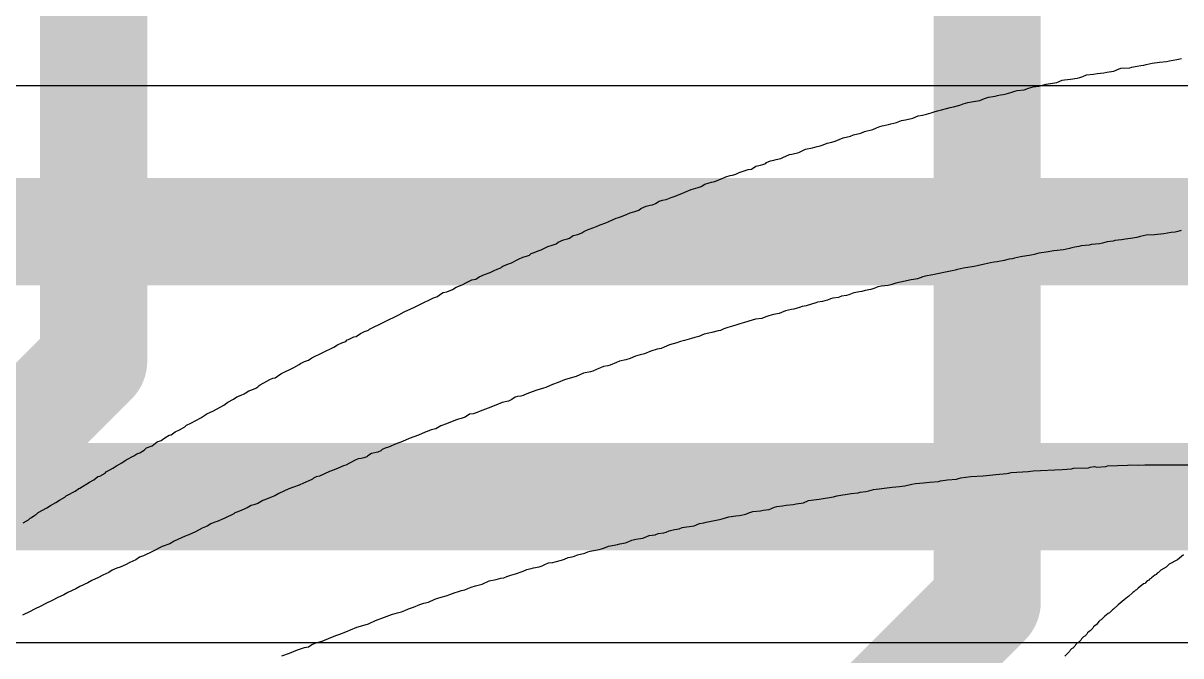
# Model space of a CAD drawing. Header units: inches. Extents: x 29 to 267, y 155 to 337.
# Drawn here: x 86.159 to 89.45, y 262.271 to 264.069 of the extents above; entities that cross this region are included whole.
import ezdxf

# ---------------------------------------------------------------- set-up
doc = ezdxf.new("R2010")
doc.units = ezdxf.units.IN
for name, color, linetype in [('Board Outline', 216, 'Continuous'), ('Bottom Layer', 5, 'Continuous'), ('Top Layer', 1, 'Continuous'), ('Top Overlay', 2, 'Continuous')]:
    doc.layers.add(name, color=color, linetype=linetype)

msp = doc.modelspace()

# ---------------------------------------------------------------- linework, layer by layer
at = {"layer": 'Board Outline'}
msp.add_lwpolyline([(55.1445, 191.4906, 0.254, 0.254, -2.452185), (125.1447, 191.4906, 0.254, 0.254, 0)], format="xyseb", dxfattribs=at)
at = {"layer": 'Bottom Layer'}
for p, q in [((92.6271, 263.8906), (62.01, 263.8906)), ((76.1257, 262.3096), (93.0472, 262.3096))]:
    msp.add_line(p, q, dxfattribs=at)
for points in [[(62.01, 263.4763, 0.3048, 0.3048, 0), (92.7988, 263.4763, 0.3048, 0.3048, 0)], [(62.1265, 262.7239, 0.3048, 0.3048, 0), (93.0472, 262.7239, 0.3048, 0.3048, 0)]]:
    msp.add_lwpolyline(points, format="xyseb", dxfattribs=at)
at = {"layer": 'Top Layer'}
for points in [[(86.36, 263.1089, 0.3048, 0.3048, 0), (86.36, 266.5613, 0.3048, 0.3048, 0)], [(88.9, 262.4242, 0.3048, 0.3048, 0), (88.9, 266.5613, 0.3048, 0.3048, 0)], [(85.8172, 262.5661, 0.3048, 0.3048, 0), (86.36, 263.1089, 0.3048, 0.3048, 0)], [(88.3458, 261.87, 0.3048, 0.3048, 0), (88.9, 262.4242, 0.3048, 0.3048, 0)]]:
    msp.add_lwpolyline(points, format="xyseb", dxfattribs=at)
for points in [[(86.2838, 263.1089, 0.1524, 0.1524, 1), (86.4362, 263.1089, 0.1524, 0.1524, 1)], [(86.2838, 263.1089, 0.1524, 0.1524, 1), (86.4362, 263.1089, 0.1524, 0.1524, 1)], [(88.8238, 262.4242, 0.1524, 0.1524, 1), (88.9762, 262.4242, 0.1524, 0.1524, 1)], [(88.8238, 262.4242, 0.1524, 0.1524, 1), (88.9762, 262.4242, 0.1524, 0.1524, 1)]]:
    msp.add_lwpolyline(points, format="xyseb", close=True, dxfattribs=at)
at = {"layer": 'Top Overlay'}
for p, q in [((89.439, 263.9652), (89.4526, 263.9686)), ((89.2601, 263.9328), (89.2687, 263.9362)), ((89.2687, 263.9362), (89.2797, 263.9405)), ((89.2797, 263.9405), (89.3053, 263.9422)), ((89.3053, 263.9422), (89.3104, 263.9439)), ((89.3104, 263.9439), (89.3266, 263.9465)), ((89.3266, 263.9465), (89.3368, 263.9482)), ((89.3368, 263.9482), (89.3453, 263.9499)), ((89.3453, 263.9499), (89.3521, 263.9516)), ((89.3521, 263.9516), (89.3692, 263.955)), ((89.3692, 263.955), (89.3896, 263.9584)), ((89.3896, 263.9584), (89.41, 263.9601)), ((89.41, 263.9601), (89.4186, 263.9618)), ((89.4186, 263.9618), (89.439, 263.9652)), ((89.0983, 263.9005), (89.1128, 263.9064)), ((89.1128, 263.9064), (89.1196, 263.9081)), ((89.1196, 263.9081), (89.1366, 263.9098)), ((89.1366, 263.9098), (89.1562, 263.9124)), ((89.1562, 263.9124), (89.163, 263.9141)), ((89.163, 263.9141), (89.1716, 263.9175)), ((89.1716, 263.9175), (89.1826, 263.9218)), ((89.1826, 263.9218), (89.2022, 263.9243)), ((89.2022, 263.9243), (89.2124, 263.926)), ((89.2124, 263.926), (89.2312, 263.9277)), ((89.2312, 263.9277), (89.2397, 263.9294)), ((89.2397, 263.9294), (89.2533, 263.9311)), ((89.2533, 263.9311), (89.2601, 263.9328)), ((88.9535, 263.8681), (88.9671, 263.8715)), ((88.9671, 263.8715), (88.9782, 263.8758)), ((88.9782, 263.8758), (88.985, 263.8775)), ((88.985, 263.8775), (89.0055, 263.8792)), ((89.0055, 263.8792), (89.0174, 263.8843)), ((89.0174, 263.8843), (89.031, 263.8877)), ((89.031, 263.8877), (89.0472, 263.8902)), ((89.0472, 263.8902), (89.0677, 263.8954)), ((89.0677, 263.8954), (89.0983, 263.9005)), ((88.8224, 263.8357), (88.8317, 263.84)), ((88.8317, 263.84), (88.8454, 263.8434)), ((88.8454, 263.8434), (88.8615, 263.846)), ((88.8615, 263.846), (88.8786, 263.8494)), ((88.8786, 263.8494), (88.8922, 263.8545)), ((88.8922, 263.8545), (88.9033, 263.8587)), ((88.9033, 263.8587), (88.9229, 263.8613)), ((88.9229, 263.8613), (88.9297, 263.863)), ((88.9297, 263.863), (88.9382, 263.8647)), ((88.9382, 263.8647), (88.945, 263.8664)), ((88.945, 263.8664), (88.9535, 263.8681)), ((88.6886, 263.7991), (88.704, 263.8059)), ((88.704, 263.8059), (88.7159, 263.8076)), ((88.7159, 263.8076), (88.727, 263.8102)), ((88.727, 263.8102), (88.7406, 263.8136)), ((88.7406, 263.8136), (88.7491, 263.817)), ((88.7491, 263.817), (88.7585, 263.8195)), ((88.7585, 263.8195), (88.7696, 263.8221)), ((88.7696, 263.8221), (88.784, 263.8264)), ((88.784, 263.8264), (88.7951, 263.8289)), ((88.7951, 263.8289), (88.8045, 263.8315)), ((88.8045, 263.8315), (88.8224, 263.8357)), ((88.5745, 263.7667), (88.5856, 263.771)), ((88.5856, 263.771), (88.595, 263.7753)), ((88.595, 263.7753), (88.6018, 263.777)), ((88.6018, 263.777), (88.6197, 263.7812)), ((88.6197, 263.7812), (88.6265, 263.7829)), ((88.6265, 263.7829), (88.635, 263.7846)), ((88.635, 263.7846), (88.6418, 263.7863)), ((88.6418, 263.7863), (88.6563, 263.7923)), ((88.6563, 263.7923), (88.6682, 263.794)), ((88.6682, 263.794), (88.6886, 263.7991)), ((88.4681, 263.7335), (88.491, 263.7429)), ((88.491, 263.7429), (88.5115, 263.748)), ((88.5115, 263.748), (88.52, 263.7514)), ((88.52, 263.7514), (88.5404, 263.7565)), ((88.5404, 263.7565), (88.5515, 263.7608)), ((88.5515, 263.7608), (88.5583, 263.7625)), ((88.5583, 263.7625), (88.5677, 263.765)), ((88.5677, 263.765), (88.5745, 263.7667)), ((88.3641, 263.7012), (88.3837, 263.7105)), ((88.3837, 263.7105), (88.4033, 263.7148)), ((88.4033, 263.7148), (88.4169, 263.7182)), ((88.4169, 263.7182), (88.4255, 263.7199)), ((88.4255, 263.7199), (88.434, 263.7233)), ((88.434, 263.7233), (88.4451, 263.7276)), ((88.4451, 263.7276), (88.4587, 263.731)), ((88.4587, 263.731), (88.4681, 263.7335)), ((88.2705, 263.6705), (88.273, 263.6731)), ((88.273, 263.6731), (88.2841, 263.6773)), ((88.2841, 263.6773), (88.2935, 263.6799)), ((88.2935, 263.6799), (88.3003, 263.6816)), ((88.3003, 263.6816), (88.313, 263.6841)), ((88.313, 263.6841), (88.319, 263.6867)), ((88.319, 263.6867), (88.3377, 263.6952)), ((88.3377, 263.6952), (88.3446, 263.6969)), ((88.3446, 263.6969), (88.3641, 263.7012)), ((88.1759, 263.6373), (88.1853, 263.6398)), ((88.1853, 263.6398), (88.1947, 263.6441)), ((88.1947, 263.6441), (88.2032, 263.6475)), ((88.2032, 263.6475), (88.2202, 263.6526)), ((88.2202, 263.6526), (88.2304, 263.6543)), ((88.2304, 263.6543), (88.2423, 263.6628)), ((88.2423, 263.6628), (88.2551, 263.6654)), ((88.2551, 263.6654), (88.2619, 263.6671)), ((88.2619, 263.6671), (88.2705, 263.6705)), ((88.0873, 263.6049), (88.0976, 263.6117)), ((88.0976, 263.6117), (88.1095, 263.6151)), ((88.1095, 263.6151), (88.1163, 263.6168)), ((88.1163, 263.6168), (88.1257, 263.6194)), ((88.1257, 263.6194), (88.1487, 263.6288)), ((88.1487, 263.6288), (88.1572, 263.6322)), ((88.1572, 263.6322), (88.1691, 263.6356)), ((88.1691, 263.6356), (88.1759, 263.6373)), ((87.9877, 263.5683), (88.0013, 263.5734)), ((88.0013, 263.5734), (88.0098, 263.5768)), ((88.0098, 263.5768), (88.032, 263.5853)), ((88.032, 263.5853), (88.0405, 263.5887)), ((88.0405, 263.5887), (88.0584, 263.5964)), ((88.0584, 263.5964), (88.0788, 263.6015)), ((88.0788, 263.6015), (88.0873, 263.6049)), ((87.9093, 263.5376), (87.9153, 263.5419)), ((87.9153, 263.5419), (87.9306, 263.5487)), ((87.9306, 263.5487), (87.9417, 263.5513)), ((87.9417, 263.5513), (87.9485, 263.553)), ((87.9485, 263.553), (87.957, 263.5564)), ((87.957, 263.5564), (87.9672, 263.5632)), ((87.9672, 263.5632), (87.9766, 263.5657)), ((87.9766, 263.5657), (87.9877, 263.5683)), ((87.8242, 263.5053), (87.8455, 263.5146)), ((87.8455, 263.5146), (87.8523, 263.5163)), ((87.8523, 263.5163), (87.8608, 263.5197)), ((87.8608, 263.5197), (87.8761, 263.5266)), ((87.8761, 263.5266), (87.8846, 263.53)), ((87.8846, 263.53), (87.8983, 263.5334)), ((87.8983, 263.5334), (87.9093, 263.5376)), ((87.7475, 263.4729), (87.7501, 263.4755)), ((87.7501, 263.4755), (87.7535, 263.4772)), ((87.7535, 263.4772), (87.7654, 263.4823)), ((87.7654, 263.4823), (87.7816, 263.4882)), ((87.7816, 263.4882), (87.7909, 263.4925)), ((87.7909, 263.4925), (87.7995, 263.4959)), ((87.7995, 263.4959), (87.8156, 263.5019)), ((87.8156, 263.5019), (87.8242, 263.5053)), ((89.4347, 263.4755), (89.4228, 263.4738)), ((89.4416, 263.4772), (89.4347, 263.4755)), ((89.4509, 263.4797), (89.4416, 263.4772)), ((87.6632, 263.438), (87.6743, 263.4422)), ((87.6743, 263.4422), (87.6802, 263.4465)), ((87.6802, 263.4465), (87.6955, 263.4533)), ((87.6955, 263.4533), (87.7066, 263.4559)), ((87.7066, 263.4559), (87.7126, 263.4584)), ((87.7126, 263.4584), (87.7228, 263.4652)), ((87.7228, 263.4652), (87.7364, 263.4686)), ((87.7364, 263.4686), (87.7475, 263.4729)), ((89.2193, 263.4422), (89.1963, 263.4397)), ((89.2278, 263.4439), (89.2193, 263.4422)), ((89.2414, 263.4474), (89.2278, 263.4439)), ((89.2576, 263.4499), (89.2414, 263.4474)), ((89.2627, 263.4516), (89.2576, 263.4499)), ((89.2814, 263.4533), (89.2627, 263.4516)), ((89.2934, 263.455), (89.2814, 263.4533)), ((89.3138, 263.4584), (89.2934, 263.455)), ((89.3257, 263.4601), (89.3138, 263.4584)), ((89.3351, 263.4627), (89.3257, 263.4601)), ((89.3521, 263.4661), (89.3351, 263.4627)), ((89.376, 263.4678), (89.3521, 263.4661)), ((89.4024, 263.4703), (89.376, 263.4678)), ((89.4228, 263.4738), (89.4024, 263.4703)), ((87.5908, 263.4065), (87.5993, 263.4099)), ((87.5993, 263.4099), (87.6036, 263.4141)), ((87.6036, 263.4141), (87.6121, 263.4175)), ((87.6121, 263.4175), (87.6232, 263.4218)), ((87.6232, 263.4218), (87.6317, 263.4252)), ((87.6317, 263.4252), (87.6513, 263.4346)), ((87.6513, 263.4346), (87.6632, 263.438)), ((89.0251, 263.4099), (88.9944, 263.4048)), ((89.0336, 263.4116), (89.0251, 263.4099)), ((89.0472, 263.415), (89.0336, 263.4116)), ((89.0677, 263.4184), (89.0472, 263.415)), ((89.0898, 263.4218), (89.0677, 263.4184)), ((89.1171, 263.4252), (89.0898, 263.4218)), ((89.1341, 263.4286), (89.1171, 263.4252)), ((89.1409, 263.4303), (89.1341, 263.4286)), ((89.1494, 263.432), (89.1409, 263.4303)), ((89.1605, 263.4346), (89.1494, 263.432)), ((89.1673, 263.4363), (89.1605, 263.4346)), ((89.1894, 263.438), (89.1673, 263.4363)), ((89.1963, 263.4397), (89.1894, 263.438)), ((87.5175, 263.3741), (87.5201, 263.3767)), ((87.5201, 263.3767), (87.5235, 263.3784)), ((87.5235, 263.3784), (87.5388, 263.3852)), ((87.5388, 263.3852), (87.5456, 263.3869)), ((87.5456, 263.3869), (87.5678, 263.3988)), ((87.5678, 263.3988), (87.5797, 263.4039)), ((87.5797, 263.4039), (87.5908, 263.4065)), ((88.8632, 263.3775), (88.8326, 263.3724)), ((88.8718, 263.3792), (88.8632, 263.3775)), ((88.8922, 263.3843), (88.8718, 263.3792)), ((88.9092, 263.3877), (88.8922, 263.3843)), ((88.9195, 263.3894), (88.9092, 263.3877)), ((88.928, 263.3911), (88.9195, 263.3894)), ((88.9484, 263.3945), (88.928, 263.3911)), ((88.962, 263.398), (88.9484, 263.3945)), ((88.9706, 263.3997), (88.962, 263.398)), ((88.9774, 263.4014), (88.9706, 263.3997)), ((88.9944, 263.4048), (88.9774, 263.4014)), ((87.446, 263.3417), (87.4554, 263.3477)), ((87.4554, 263.3477), (87.4707, 263.3545)), ((87.4707, 263.3545), (87.4869, 263.3605)), ((87.4869, 263.3605), (87.498, 263.3664)), ((87.498, 263.3664), (87.5065, 263.3698)), ((87.5065, 263.3698), (87.5175, 263.3741)), ((88.7167, 263.3486), (88.7023, 263.3426)), ((88.7236, 263.3503), (88.7167, 263.3486)), ((88.7457, 263.3537), (88.7236, 263.3503)), ((88.7542, 263.3554), (88.7457, 263.3537)), ((88.7678, 263.3588), (88.7542, 263.3554)), ((88.7764, 263.3605), (88.7678, 263.3588)), ((88.7866, 263.3622), (88.7764, 263.3605)), ((88.8002, 263.3656), (88.7866, 263.3622)), ((88.8087, 263.3673), (88.8002, 263.3656)), ((88.8155, 263.369), (88.8087, 263.3673)), ((88.8326, 263.3724), (88.8155, 263.369)), ((87.3642, 263.306), (87.3804, 263.3119)), ((87.3804, 263.3119), (87.3906, 263.3187)), ((87.3906, 263.3187), (87.4077, 263.3256)), ((87.4077, 263.3256), (87.4196, 263.3324)), ((87.4196, 263.3324), (87.4349, 263.3392)), ((87.4349, 263.3392), (87.446, 263.3417)), ((88.5694, 263.3119), (88.5532, 263.3094)), ((88.5805, 263.3162), (88.5694, 263.3119)), ((88.589, 263.3196), (88.5805, 263.3162)), ((88.5992, 263.3213), (88.589, 263.3196)), ((88.6188, 263.3239), (88.5992, 263.3213)), ((88.6256, 263.3256), (88.6188, 263.3239)), ((88.6401, 263.3298), (88.6256, 263.3256)), ((88.6537, 263.3332), (88.6401, 263.3298)), ((88.6835, 263.3392), (88.6537, 263.3332)), ((88.6903, 263.3409), (88.6835, 263.3392)), ((88.7023, 263.3426), (88.6903, 263.3409)), ((87.2867, 263.2693), (87.3259, 263.2881)), ((87.3259, 263.2881), (87.337, 263.2923)), ((87.337, 263.2923), (87.3429, 263.2966)), ((87.3429, 263.2966), (87.3532, 263.3034)), ((87.3532, 263.3034), (87.3642, 263.306)), ((88.4314, 263.2779), (88.4178, 263.2762)), ((88.4382, 263.2796), (88.4314, 263.2779)), ((88.4459, 263.2821), (88.4382, 263.2796)), ((88.4544, 263.2855), (88.4459, 263.2821)), ((88.4612, 263.2872), (88.4544, 263.2855)), ((88.4774, 263.2898), (88.4612, 263.2872)), ((88.4859, 263.2932), (88.4774, 263.2898)), ((88.4996, 263.2949), (88.4859, 263.2932)), ((88.5064, 263.2966), (88.4996, 263.2949)), ((88.5209, 263.3026), (88.5064, 263.2966)), ((88.537, 263.3051), (88.5209, 263.3026)), ((88.5439, 263.3068), (88.537, 263.3051)), ((88.5532, 263.3094), (88.5439, 263.3068)), ((87.2271, 263.2404), (87.2424, 263.2489)), ((87.2424, 263.2489), (87.2612, 263.2574)), ((87.2612, 263.2574), (87.2723, 263.2617)), ((87.2723, 263.2617), (87.2867, 263.2693)), ((88.3267, 263.2515), (88.3088, 263.2438)), ((88.3437, 263.2549), (88.3267, 263.2515)), ((88.3505, 263.2566), (88.3437, 263.2549)), ((88.3599, 263.2591), (88.3505, 263.2566)), ((88.3667, 263.2608), (88.3599, 263.2591)), ((88.3744, 263.2634), (88.3667, 263.2608)), ((88.3854, 263.2659), (88.3744, 263.2634)), ((88.4127, 263.2745), (88.3854, 263.2659)), ((88.4178, 263.2762), (88.4127, 263.2745)), ((87.1436, 263.1995), (87.2271, 263.2404)), ((88.1964, 263.2148), (88.1853, 263.2106)), ((88.21, 263.2182), (88.1964, 263.2148)), ((88.2321, 263.2251), (88.21, 263.2182)), ((88.2415, 263.2276), (88.2321, 263.2251)), ((88.2594, 263.2302), (88.2415, 263.2276)), ((88.2705, 263.2344), (88.2594, 263.2302)), ((88.279, 263.2378), (88.2705, 263.2344)), ((88.2926, 263.2412), (88.279, 263.2378)), ((88.3088, 263.2438), (88.2926, 263.2412)), ((87.0994, 263.1774), (87.1062, 263.1791)), ((87.1062, 263.1791), (87.1181, 263.1876)), ((87.1181, 263.1876), (87.13, 263.1927)), ((87.13, 263.1927), (87.1411, 263.197)), ((87.1411, 263.197), (87.1436, 263.1995)), ((88.0805, 263.1791), (88.0686, 263.1757)), ((88.095, 263.185), (88.0805, 263.1791)), ((88.1086, 263.1884), (88.095, 263.185)), ((88.1171, 263.1901), (88.1086, 263.1884)), ((88.135, 263.1944), (88.1171, 263.1901)), ((88.1418, 263.1961), (88.135, 263.1944)), ((88.1512, 263.2004), (88.1418, 263.1961)), ((88.1623, 263.2046), (88.1512, 263.2004)), ((88.1759, 263.208), (88.1623, 263.2046)), ((88.1853, 263.2106), (88.1759, 263.208)), ((86.9801, 263.1177), (87.0431, 263.1484)), ((87.0431, 263.1484), (87.0534, 263.1552)), ((87.0534, 263.1552), (87.0653, 263.1603)), ((87.0653, 263.1603), (87.0764, 263.1646)), ((87.0764, 263.1646), (87.0806, 263.1688)), ((87.0806, 263.1688), (87.084, 263.1705)), ((87.084, 263.1705), (87.0994, 263.1774)), ((87.9817, 263.1484), (87.9732, 263.145)), ((87.9971, 263.1552), (87.9817, 263.1484)), ((88.0175, 263.1603), (87.9971, 263.1552)), ((88.0286, 263.1646), (88.0175, 263.1603)), ((88.0396, 263.1671), (88.0286, 263.1646)), ((88.0592, 263.1731), (88.0396, 263.1671)), ((88.0686, 263.1757), (88.0592, 263.1731)), ((86.9707, 263.1118), (86.9801, 263.1177)), ((87.8727, 263.1126), (87.8548, 263.1084)), ((87.8846, 263.116), (87.8727, 263.1126)), ((87.9, 263.1229), (87.8846, 263.116)), ((87.9136, 263.1263), (87.9, 263.1229)), ((87.9255, 263.1297), (87.9136, 263.1263)), ((87.9434, 263.1373), (87.9255, 263.1297)), ((87.9621, 263.1424), (87.9434, 263.1373)), ((87.9732, 263.145), (87.9621, 263.1424)), ((86.8924, 263.0726), (86.929, 263.0905)), ((86.929, 263.0905), (86.9443, 263.099)), ((86.9443, 263.099), (86.9478, 263.1024)), ((86.9478, 263.1024), (86.9597, 263.1075)), ((86.9597, 263.1075), (86.9707, 263.1118)), ((87.779, 263.0803), (87.7722, 263.0786)), ((87.7909, 263.0854), (87.779, 263.0803)), ((87.8003, 263.0896), (87.7909, 263.0854)), ((87.8088, 263.093), (87.8003, 263.0896)), ((87.8216, 263.0956), (87.8088, 263.093)), ((87.8284, 263.0973), (87.8216, 263.0956)), ((87.8463, 263.105), (87.8284, 263.0973)), ((87.8548, 263.1084), (87.8463, 263.105)), ((86.8336, 263.0411), (86.8524, 263.0513)), ((86.8524, 263.0513), (86.8609, 263.0564)), ((86.8609, 263.0564), (86.8694, 263.0598)), ((86.8694, 263.0598), (86.8762, 263.0615)), ((86.8762, 263.0615), (86.8924, 263.0726)), ((87.6802, 263.0479), (87.664, 263.0419)), ((87.6981, 263.0556), (87.6802, 263.0479)), ((87.7075, 263.0581), (87.6981, 263.0556)), ((87.7313, 263.0649), (87.7075, 263.0581)), ((87.7526, 263.0743), (87.7313, 263.0649)), ((87.7722, 263.0786), (87.7526, 263.0743)), ((86.7791, 263.0121), (86.7876, 263.0155)), ((86.7876, 263.0155), (86.791, 263.0172)), ((86.791, 263.0172), (86.8013, 263.0241)), ((86.8013, 263.0241), (86.8098, 263.0275)), ((86.8098, 263.0275), (86.8208, 263.0317)), ((86.8208, 263.0317), (86.8268, 263.036)), ((86.8268, 263.036), (86.8302, 263.0394)), ((86.8302, 263.0394), (86.8336, 263.0411)), ((87.5916, 263.0155), (87.5806, 263.0113)), ((87.6061, 263.0215), (87.5916, 263.0155)), ((87.6197, 263.0266), (87.6061, 263.0215)), ((87.6385, 263.0317), (87.6197, 263.0266)), ((87.6453, 263.0334), (87.6385, 263.0317)), ((87.664, 263.0419), (87.6453, 263.0334)), ((86.7008, 262.9678), (86.7297, 262.9832)), ((86.7297, 262.9832), (86.7416, 262.9917)), ((86.7416, 262.9917), (86.757, 263.0002)), ((86.757, 263.0002), (86.7672, 263.007)), ((86.7672, 263.007), (86.7791, 263.0121)), ((87.5031, 262.9832), (87.4818, 262.9755)), ((87.521, 262.9908), (87.5031, 262.9832)), ((87.5388, 262.9951), (87.521, 262.9908)), ((87.5482, 262.9994), (87.5388, 262.9951)), ((87.5584, 263.0062), (87.5482, 262.9994)), ((87.5652, 263.0079), (87.5584, 263.0062)), ((87.5738, 263.0096), (87.5652, 263.0079)), ((87.5806, 263.0113), (87.5738, 263.0096)), ((86.665, 262.9474), (86.682, 262.9593)), ((86.682, 262.9593), (86.7008, 262.9678)), ((87.4162, 262.9491), (87.4043, 262.9457)), ((87.4281, 262.9576), (87.4162, 262.9491)), ((87.4383, 262.9593), (87.4281, 262.9576)), ((87.4503, 262.9627), (87.4383, 262.9593)), ((87.4588, 262.9661), (87.4503, 262.9627)), ((87.4818, 262.9755), (87.4588, 262.9661)), ((86.6037, 262.9133), (86.619, 262.9218)), ((86.619, 262.9218), (86.6241, 262.927)), ((86.6241, 262.927), (86.636, 262.9321)), ((86.636, 262.9321), (86.665, 262.9474)), ((87.3327, 262.9167), (87.3191, 262.9133)), ((87.3472, 262.9244), (87.3327, 262.9167)), ((87.3634, 262.9304), (87.3472, 262.9244)), ((87.3881, 262.9414), (87.3634, 262.9304)), ((87.3975, 262.944), (87.3881, 262.9414)), ((87.4043, 262.9457), (87.3975, 262.944)), ((86.5406, 262.8793), (86.5517, 262.8835)), ((86.5517, 262.8835), (86.5619, 262.8903)), ((86.5619, 262.8903), (86.5747, 262.898)), ((86.5747, 262.898), (86.5798, 262.8997)), ((86.5798, 262.8997), (86.5917, 262.9082)), ((86.5917, 262.9082), (86.6037, 262.9133)), ((87.2569, 262.8886), (87.2382, 262.8801)), ((87.2833, 262.898), (87.2569, 262.8886)), ((87.3021, 262.9065), (87.2833, 262.898)), ((87.308, 262.9091), (87.3021, 262.9065)), ((87.3191, 262.9133), (87.308, 262.9091)), ((86.4912, 262.8486), (86.5032, 262.8554)), ((86.5032, 262.8554), (86.51, 262.8622)), ((86.51, 262.8622), (86.5262, 262.8682)), ((86.5262, 262.8682), (86.5406, 262.8793)), ((87.1675, 262.8503), (87.1496, 262.846)), ((87.176, 262.8537), (87.1675, 262.8503)), ((87.1803, 262.858), (87.176, 262.8537)), ((87.1888, 262.8614), (87.1803, 262.858)), ((87.1982, 262.8639), (87.1888, 262.8614)), ((87.2194, 262.8733), (87.1982, 262.8639)), ((87.2382, 262.8801), (87.2194, 262.8733)), ((86.4248, 262.8111), (86.4401, 262.8196)), ((86.4401, 262.8196), (86.4521, 262.8282)), ((86.4521, 262.8282), (86.4742, 262.8401)), ((86.4742, 262.8401), (86.4827, 262.8452)), ((86.4827, 262.8452), (86.4912, 262.8486)), ((87.1036, 262.8273), (87.0772, 262.8128)), ((87.1121, 262.8307), (87.1036, 262.8273)), ((87.1206, 262.8324), (87.1121, 262.8307)), ((87.1275, 262.8341), (87.1206, 262.8324)), ((87.1368, 262.8367), (87.1275, 262.8341)), ((87.1394, 262.8392), (87.1368, 262.8367)), ((87.1496, 262.846), (87.1394, 262.8392)), ((86.3771, 262.7822), (86.3924, 262.7907)), ((86.3924, 262.7907), (86.3958, 262.7941)), ((86.3958, 262.7941), (86.4146, 262.8043)), ((86.4146, 262.8043), (86.4248, 262.8111)), ((87.0304, 262.7949), (87.0023, 262.7822)), ((87.044, 262.8001), (87.0304, 262.7949)), ((87.0551, 262.8043), (87.044, 262.8001)), ((87.0704, 262.8111), (87.0551, 262.8043)), ((87.0772, 262.8128), (87.0704, 262.8111)), ((88.8888, 262.783), (88.9075, 262.7847)), ((88.9075, 262.7847), (88.9246, 262.7864)), ((88.9246, 262.7864), (88.9561, 262.789)), ((88.9561, 262.789), (88.9612, 262.7907)), ((88.9612, 262.7907), (88.968, 262.7924)), ((88.968, 262.7924), (89.0165, 262.7949)), ((89.0165, 262.7949), (89.0302, 262.7966)), ((89.0302, 262.7966), (89.1128, 262.8009)), ((89.1128, 262.8009), (89.14, 262.8026)), ((89.14, 262.8026), (89.1452, 262.8043)), ((89.1452, 262.8043), (89.1877, 262.806)), ((89.1877, 262.806), (89.1929, 262.8077)), ((89.1929, 262.8077), (89.2048, 262.8094)), ((89.2048, 262.8094), (89.2116, 262.8077)), ((89.2116, 262.8077), (89.2371, 262.8094)), ((89.2371, 262.8094), (89.2423, 262.8111)), ((89.2423, 262.8111), (89.2985, 262.8128)), ((89.2985, 262.8128), (89.3036, 262.8145)), ((89.3036, 262.8145), (89.3308, 262.8128)), ((89.3308, 262.8128), (89.3479, 262.8145)), ((89.3479, 262.8145), (89.6809, 262.8137)), ((86.3209, 262.7481), (86.3481, 262.7651)), ((86.3481, 262.7651), (86.3601, 262.7719)), ((86.3601, 262.7719), (86.372, 262.7805)), ((86.372, 262.7805), (86.3771, 262.7822)), ((86.9282, 262.7507), (86.9145, 262.7455)), ((86.9443, 262.7566), (86.9282, 262.7507)), ((86.9563, 262.7617), (86.9443, 262.7566)), ((86.9784, 262.7719), (86.9563, 262.7617)), ((86.9818, 262.7737), (86.9784, 262.7719)), ((86.9844, 262.7762), (86.9818, 262.7737)), ((86.9929, 262.7796), (86.9844, 262.7762)), ((87.0023, 262.7822), (86.9929, 262.7796)), ((88.6069, 262.7481), (88.6299, 262.7507)), ((88.6299, 262.7507), (88.6503, 262.7524)), ((88.6503, 262.7524), (88.6656, 262.7541)), ((88.6656, 262.7541), (88.6861, 262.7592)), ((88.6861, 262.7592), (88.6963, 262.7609)), ((88.6963, 262.7609), (88.7193, 262.7634)), ((88.7193, 262.7634), (88.7363, 262.7651)), ((88.7363, 262.7651), (88.7619, 262.7668)), ((88.7619, 262.7668), (88.767, 262.7685)), ((88.767, 262.7685), (88.7874, 262.7719)), ((88.7874, 262.7719), (88.813, 262.7737)), ((88.813, 262.7737), (88.8181, 262.7754)), ((88.8181, 262.7754), (88.8249, 262.7771)), ((88.8249, 262.7771), (88.8539, 262.7805)), ((88.8539, 262.7805), (88.8888, 262.783)), ((86.263, 262.714), (86.2783, 262.7226)), ((86.2783, 262.7226), (86.2817, 262.726)), ((86.2817, 262.726), (86.2851, 262.7277)), ((86.2851, 262.7277), (86.3073, 262.7396)), ((86.3073, 262.7396), (86.3175, 262.7464)), ((86.3175, 262.7464), (86.3209, 262.7481)), ((86.8626, 262.7208), (86.8464, 262.7149)), ((86.8745, 262.726), (86.8626, 262.7208)), ((86.8864, 262.7328), (86.8745, 262.726)), ((86.9145, 262.7455), (86.8864, 262.7328)), ((88.4221, 262.7166), (88.4629, 262.7234)), ((88.4629, 262.7234), (88.4723, 262.726)), ((88.4723, 262.726), (88.5132, 262.7328)), ((88.5132, 262.7328), (88.5336, 262.7345)), ((88.5336, 262.7345), (88.5387, 262.7362)), ((88.5387, 262.7362), (88.5549, 262.7387)), ((88.5549, 262.7387), (88.5634, 262.7404)), ((88.5634, 262.7404), (88.5771, 262.7438)), ((88.5771, 262.7438), (88.6001, 262.7464)), ((88.6001, 262.7464), (88.6069, 262.7481)), ((86.2017, 262.6783), (86.2272, 262.6919)), ((86.2272, 262.6919), (86.2374, 262.6987)), ((86.2374, 262.6987), (86.2528, 262.7072)), ((86.2528, 262.7072), (86.263, 262.714)), ((86.7808, 262.6851), (86.7697, 262.6808)), ((86.7961, 262.6919), (86.7808, 262.6851)), ((86.8081, 262.6987), (86.7961, 262.6919)), ((86.8149, 262.7004), (86.8081, 262.6987)), ((86.8268, 262.7038), (86.8149, 262.7004)), ((86.8404, 262.7123), (86.8268, 262.7038)), ((86.8464, 262.7149), (86.8404, 262.7123)), ((88.256, 262.6834), (88.2628, 262.6851)), ((88.2628, 262.6851), (88.2798, 262.6868)), ((88.2798, 262.6868), (88.2952, 262.6936)), ((88.2952, 262.6936), (88.302, 262.6953)), ((88.302, 262.6953), (88.3181, 262.6978)), ((88.3181, 262.6978), (88.3284, 262.6996)), ((88.3284, 262.6996), (88.3488, 262.7013)), ((88.3488, 262.7013), (88.3573, 262.703)), ((88.3573, 262.703), (88.3778, 262.7064)), ((88.3778, 262.7064), (88.3922, 262.7123)), ((88.3922, 262.7123), (88.3991, 262.714)), ((88.3991, 262.714), (88.4221, 262.7166)), ((86.1591, 262.6493), (86.1744, 262.6578)), ((86.1744, 262.6578), (86.1795, 262.6629)), ((86.1795, 262.6629), (86.1829, 262.6646)), ((86.1829, 262.6646), (86.1931, 262.6714)), ((86.1931, 262.6714), (86.1965, 262.6732)), ((86.1965, 262.6732), (86.2017, 262.6783)), ((86.711, 262.6527), (86.7042, 262.651)), ((86.7331, 262.6629), (86.711, 262.6527)), ((86.7587, 262.6749), (86.7331, 262.6629)), ((86.7612, 262.6774), (86.7587, 262.6749)), ((86.7697, 262.6808), (86.7612, 262.6774)), ((88.101, 262.651), (88.1154, 262.6536)), ((88.1154, 262.6536), (88.1291, 262.657)), ((88.1291, 262.657), (88.1393, 262.6587)), ((88.1393, 262.6587), (88.1461, 262.6604)), ((88.1461, 262.6604), (88.1657, 262.6663)), ((88.1657, 262.6663), (88.1853, 262.6689)), ((88.1853, 262.6689), (88.1955, 262.6706)), ((88.1955, 262.6706), (88.2142, 262.674)), ((88.2142, 262.674), (88.2228, 262.6774)), ((88.2228, 262.6774), (88.2338, 262.6817)), ((88.2338, 262.6817), (88.256, 262.6834)), ((86.6497, 262.6238), (86.6309, 262.6152)), ((86.6684, 262.634), (86.6497, 262.6238)), ((86.6829, 262.6399), (86.6684, 262.634)), ((86.6931, 262.6467), (86.6829, 262.6399)), ((86.7042, 262.651), (86.6931, 262.6467)), ((87.9647, 262.6186), (87.9809, 262.6212)), ((87.9809, 262.6212), (87.9877, 262.6229)), ((87.9877, 262.6229), (87.9962, 262.6263)), ((87.9962, 262.6263), (88.0039, 262.6289)), ((88.0039, 262.6289), (88.0107, 262.6306)), ((88.0107, 262.6306), (88.0243, 262.6323)), ((88.0243, 262.6323), (88.0328, 262.6357)), ((88.0328, 262.6357), (88.0669, 262.6408)), ((88.0669, 262.6408), (88.0822, 262.6476)), ((88.0822, 262.6476), (88.0941, 262.6493)), ((88.0941, 262.6493), (88.101, 262.651)), ((86.5764, 262.5897), (86.5551, 262.582)), ((86.5892, 262.5973), (86.5764, 262.5897)), ((86.6198, 262.611), (86.5892, 262.5973)), ((86.6309, 262.6152), (86.6198, 262.611)), ((87.8395, 262.5854), (87.8489, 262.588)), ((87.8489, 262.588), (87.8557, 262.5897)), ((87.8557, 262.5897), (87.8719, 262.5922)), ((87.8719, 262.5922), (87.8812, 262.5965)), ((87.8812, 262.5965), (87.8897, 262.5999)), ((87.8897, 262.5999), (87.9008, 262.6025)), ((87.9008, 262.6025), (87.9213, 262.6059)), ((87.9213, 262.6059), (87.9391, 262.6135)), ((87.9391, 262.6135), (87.9562, 262.6152)), ((87.9562, 262.6152), (87.9647, 262.6186)), ((86.5015, 262.5556), (86.4904, 262.5514)), ((86.527, 262.5675), (86.5015, 262.5556)), ((86.5551, 262.582), (86.527, 262.5675)), ((87.7202, 262.5531), (87.7271, 262.5548)), ((87.7271, 262.5548), (87.7356, 262.5582)), ((87.7356, 262.5582), (87.756, 262.5633)), ((87.756, 262.5633), (87.7645, 262.5667)), ((87.7645, 262.5667), (87.7714, 262.5684)), ((87.7714, 262.5684), (87.7969, 262.5735)), ((87.7969, 262.5735), (87.8037, 262.5752)), ((87.8037, 262.5752), (87.8122, 262.5786)), ((87.8122, 262.5786), (87.8233, 262.5829)), ((87.8233, 262.5829), (87.8395, 262.5854)), ((89.4577, 262.5582), (89.4407, 262.5445)), ((86.4257, 262.5207), (86.4129, 262.5147)), ((86.435, 262.5232), (86.4257, 262.5207)), ((86.4504, 262.5301), (86.435, 262.5232)), ((86.4623, 262.5369), (86.4504, 262.5301)), ((86.4802, 262.5445), (86.4623, 262.5369)), ((86.4904, 262.5514), (86.4802, 262.5445)), ((87.6036, 262.5198), (87.6104, 262.5215)), ((87.6104, 262.5215), (87.6266, 262.5241)), ((87.6266, 262.5241), (87.6351, 262.5275)), ((87.6351, 262.5275), (87.6444, 262.5318)), ((87.6444, 262.5318), (87.653, 262.5352)), ((87.653, 262.5352), (87.6649, 262.5369)), ((87.6649, 262.5369), (87.6717, 262.5386)), ((87.6717, 262.5386), (87.6896, 262.5428)), ((87.6896, 262.5428), (87.6981, 262.5462)), ((87.6981, 262.5462), (87.7092, 262.5505)), ((87.7092, 262.5505), (87.7202, 262.5531)), ((89.4092, 262.5232), (89.3939, 262.5147)), ((89.4177, 262.5318), (89.4092, 262.5232)), ((89.4407, 262.5445), (89.4177, 262.5318)), ((86.3737, 262.4943), (86.355, 262.4858)), ((86.3856, 262.5011), (86.3737, 262.4943)), ((86.4027, 262.5079), (86.3856, 262.5011)), ((86.4129, 262.5147), (86.4027, 262.5079)), ((87.4843, 262.4841), (87.5039, 262.4883)), ((87.5039, 262.4883), (87.5175, 262.4917)), ((87.5175, 262.4917), (87.5261, 262.4934)), ((87.5261, 262.4934), (87.5346, 262.4968)), ((87.5346, 262.4968), (87.5456, 262.5011)), ((87.5456, 262.5011), (87.5593, 262.5045)), ((87.5593, 262.5045), (87.5806, 262.5122)), ((87.5806, 262.5122), (87.5916, 262.5164)), ((87.5916, 262.5164), (87.6036, 262.5198)), ((89.3615, 262.4892), (89.3581, 262.4858)), ((89.3649, 262.4909), (89.3615, 262.4892)), ((89.3675, 262.4934), (89.3649, 262.4909)), ((89.3768, 262.5011), (89.3675, 262.4934)), ((89.3802, 262.5028), (89.3768, 262.5011)), ((89.3836, 262.5062), (89.3802, 262.5028)), ((89.387, 262.5079), (89.3836, 262.5062)), ((89.3939, 262.5147), (89.387, 262.5079)), ((86.309, 262.4619), (86.2868, 262.4517)), ((86.3209, 262.4687), (86.309, 262.4619)), ((86.343, 262.479), (86.3209, 262.4687)), ((86.355, 262.4858), (86.343, 262.479)), ((87.394, 262.4534), (87.406, 262.4568)), ((87.406, 262.4568), (87.4153, 262.4594)), ((87.4153, 262.4594), (87.4239, 262.4628)), ((87.4239, 262.4628), (87.4332, 262.467)), ((87.4332, 262.467), (87.4451, 262.4704)), ((87.4451, 262.4704), (87.4647, 262.4747)), ((87.4647, 262.4747), (87.4843, 262.4841)), ((89.3206, 262.4568), (89.3172, 262.4534)), ((89.324, 262.4585), (89.3206, 262.4568)), ((89.3291, 262.4636), (89.324, 262.4585)), ((89.3445, 262.4756), (89.3291, 262.4636)), ((89.3479, 262.4773), (89.3445, 262.4756)), ((89.3547, 262.4841), (89.3479, 262.4773)), ((89.3581, 262.4858), (89.3547, 262.4841)), ((86.2442, 262.4296), (86.2221, 262.4193)), ((86.2562, 262.4364), (86.2442, 262.4296)), ((86.2749, 262.4449), (86.2562, 262.4364)), ((86.2868, 262.4517), (86.2749, 262.4449)), ((87.2987, 262.421), (87.3114, 262.4236)), ((87.3114, 262.4236), (87.3302, 262.4321)), ((87.3302, 262.4321), (87.3387, 262.4355)), ((87.3387, 262.4355), (87.3481, 262.4381)), ((87.3481, 262.4381), (87.3617, 262.4415)), ((87.3617, 262.4415), (87.3728, 262.4457)), ((87.3728, 262.4457), (87.3872, 262.4517)), ((87.3872, 262.4517), (87.394, 262.4534)), ((89.2891, 262.4304), (89.2721, 262.4168)), ((89.2985, 262.4381), (89.2891, 262.4304)), ((89.3019, 262.4398), (89.2985, 262.4381)), ((89.3138, 262.4517), (89.3019, 262.4398)), ((89.3172, 262.4534), (89.3138, 262.4517)), ((86.1795, 262.3972), (86.1574, 262.387)), ((86.1914, 262.404), (86.1795, 262.3972)), ((86.2102, 262.4125), (86.1914, 262.404)), ((86.2221, 262.4193), (86.2102, 262.4125)), ((87.1871, 262.381), (87.2092, 262.3895)), ((87.2092, 262.3895), (87.2169, 262.3921)), ((87.2169, 262.3921), (87.2237, 262.3938)), ((87.2237, 262.3938), (87.2348, 262.3963)), ((87.2348, 262.3963), (87.2441, 262.4006)), ((87.2441, 262.4006), (87.2552, 262.4049)), ((87.2552, 262.4049), (87.2688, 262.41)), ((87.2688, 262.41), (87.2867, 262.4176)), ((87.2867, 262.4176), (87.2987, 262.421)), ((89.244, 262.3921), (89.2346, 262.3844)), ((89.2474, 262.3938), (89.244, 262.3921)), ((89.2559, 262.4023), (89.2474, 262.3938)), ((89.2593, 262.404), (89.2559, 262.4023)), ((89.2721, 262.4168), (89.2593, 262.404)), ((87.1079, 262.3529), (87.1317, 262.3597)), ((87.1317, 262.3597), (87.1411, 262.3623)), ((87.1411, 262.3623), (87.1607, 262.3716)), ((87.1607, 262.3716), (87.1871, 262.381)), ((89.2065, 262.358), (89.2022, 262.3538)), ((89.2099, 262.3597), (89.2065, 262.358)), ((89.2158, 262.3657), (89.2099, 262.3597)), ((89.2176, 262.3691), (89.2158, 262.3657)), ((89.2201, 262.3716), (89.2176, 262.3691)), ((89.2235, 262.3734), (89.2201, 262.3716)), ((89.2346, 262.3844), (89.2235, 262.3734)), ((87.0099, 262.3129), (87.0346, 262.324)), ((87.0346, 262.324), (87.0508, 262.3299)), ((87.0508, 262.3299), (87.0593, 262.3333)), ((87.0593, 262.3333), (87.0815, 262.3418)), ((87.0815, 262.3418), (87.09, 262.3452)), ((87.09, 262.3452), (87.1079, 262.3529)), ((89.1741, 262.3257), (89.1682, 262.3197)), ((89.1775, 262.3274), (89.1741, 262.3257)), ((89.1835, 262.3333), (89.1775, 262.3274)), ((89.1852, 262.3367), (89.1835, 262.3333)), ((89.1894, 262.341), (89.1852, 262.3367)), ((89.1929, 262.3427), (89.1894, 262.341)), ((89.2005, 262.3504), (89.1929, 262.3427)), ((89.2022, 262.3538), (89.2005, 262.3504)), ((86.9392, 262.2882), (86.9478, 262.2916)), ((86.9478, 262.2916), (86.9597, 262.295)), ((86.9597, 262.295), (86.9707, 262.2975)), ((86.9707, 262.2975), (86.9801, 262.3035)), ((86.9801, 262.3035), (86.992, 262.3086)), ((86.992, 262.3086), (86.9989, 262.3103)), ((86.9989, 262.3103), (87.0099, 262.3129)), ((89.14, 262.2916), (89.1358, 262.2873)), ((89.1435, 262.2933), (89.14, 262.2916)), ((89.1494, 262.2993), (89.1435, 262.2933)), ((89.1511, 262.3027), (89.1494, 262.2993)), ((89.1571, 262.3086), (89.1511, 262.3027)), ((89.1605, 262.3103), (89.1571, 262.3086)), ((89.1665, 262.3163), (89.1605, 262.3103)), ((89.1682, 262.3197), (89.1665, 262.3163)), ((86.8949, 262.2711), (86.9162, 262.2788)), ((86.9162, 262.2788), (86.9392, 262.2882)), ((89.1341, 262.2839), (89.1205, 262.2703)), ((89.1358, 262.2873), (89.1341, 262.2839))]:
    msp.add_line(p, q, dxfattribs=at)

doc.saveas('drawing.dxf')
